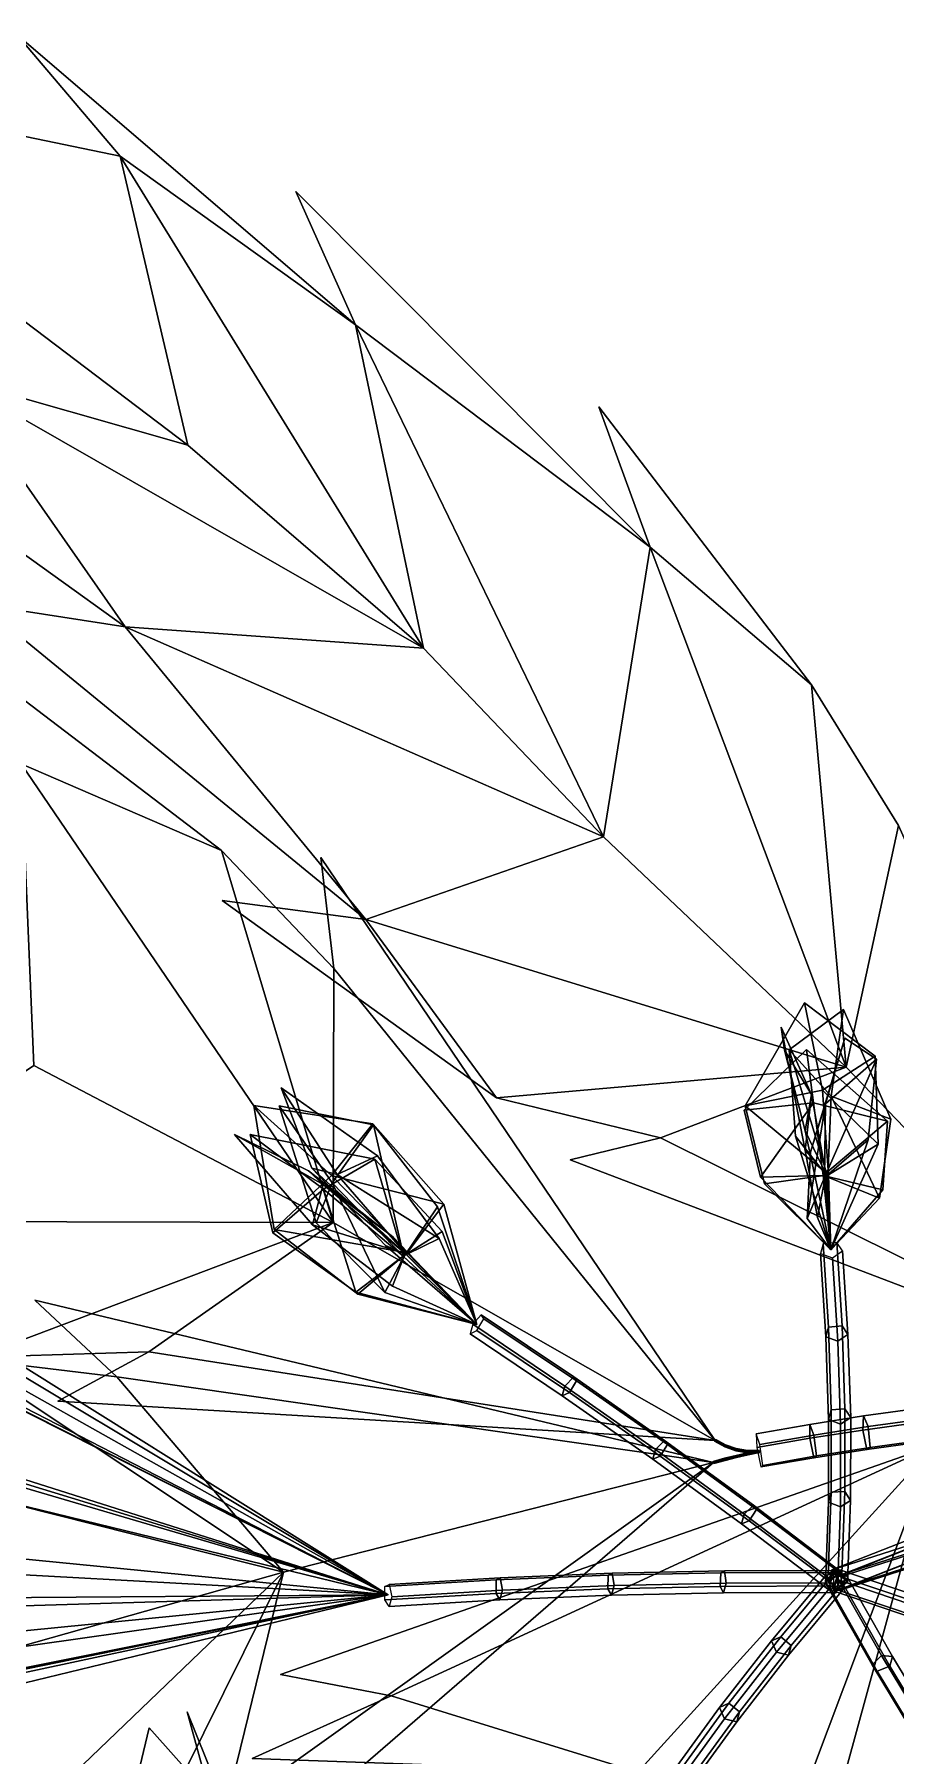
# Model space of a CAD drawing. Header units: metres. Extents: x -317 to 277, y -489 to 236.
# Drawn here: x -247.3 to -201.6, y -161.4 to -69.9 of the extents above; entities that cross this region are included whole.
import ezdxf

# ---------------------------------------------------------------- set-up
doc = ezdxf.new("R2010")
doc.units = ezdxf.units.M

msp = doc.modelspace()

# ---------------------------------------------------------------- linework, layer by layer
at = {"layer": 'Newplan_1Bud', "color": 3}
for points in [[(-209.5474, -126.8273, 791.7943), (-206.4018, -121.3393, 794.1322), (-205.4414, -125.9892, 791.2231)], [(-209.5474, -126.8273, 791.7943), (-205.4414, -125.9892, 791.2231), (-206.4018, -121.3393, 794.1322)], [(-207.2176, -123.8494, 788.941), (-204.3208, -121.7039, 794.6405), (-204.9854, -126.3, 791.5678)], [(-207.2176, -123.8494, 788.941), (-204.9854, -126.3, 791.5678), (-204.3208, -121.7039, 794.6405)], [(-202.6512, -124.1857, 789.5876), (-205.4414, -125.9892, 791.2231), (-206.4018, -121.3393, 794.1322)], [(-202.6512, -124.1857, 789.5876), (-206.4018, -121.3393, 794.1322), (-205.4414, -125.9892, 791.2231)], [(-201.8044, -127.5223, 793.0168), (-204.9854, -126.3, 791.5678), (-204.3208, -121.7039, 794.6405)], [(-201.8044, -127.5223, 793.0168), (-204.3208, -121.7039, 794.6405), (-204.9854, -126.3, 791.5678)], [(-206.3679, -129.1877, 794.3936), (-207.6405, -122.6359, 795.3595), (-206.0242, -126.2114, 791.4084)], [(-206.3679, -129.1877, 794.3936), (-206.0242, -126.2114, 791.4084), (-207.6405, -122.6359, 795.3595)], [(-207.4547, -123.8576, 788.9334), (-206.0242, -126.2114, 791.4084), (-207.6405, -122.6359, 795.3595)], [(-207.4547, -123.8576, 788.9334), (-207.6405, -122.6359, 795.3595), (-206.0242, -126.2114, 791.4084)], [(-206.0767, -129.2874, 794.5139), (-205.2821, -126.7171, 791.9694), (-204.254, -123.2293, 796.1867)], [(-206.0767, -129.2874, 794.5139), (-204.254, -123.2293, 796.1867), (-205.2821, -126.7171, 791.9694)], [(-202.5765, -124.3416, 789.7502), (-204.254, -123.2293, 796.1867), (-205.2821, -126.7171, 791.9694)], [(-202.5765, -124.3416, 789.7502), (-205.2821, -126.7171, 791.9694), (-204.254, -123.2293, 796.1867)], [(-209.6037, -127.0583, 792.0239), (-205.9242, -126.668, 791.8767), (-206.2931, -123.8216, 796.6484)], [(-209.6037, -127.0583, 792.0239), (-206.2931, -123.8216, 796.6484), (-205.9242, -126.668, 791.8767)], [(-207.4547, -123.8576, 788.9334), (-206.3736, -128.1454, 785.2278), (-206.0242, -126.2114, 791.4084)], [(-207.4547, -123.8576, 788.9334), (-206.0242, -126.2114, 791.4084), (-206.3736, -128.1454, 785.2278)], [(-205.1538, -130.61, 787.5816), (-206.8747, -128.4327, 785.4846), (-207.2176, -123.8494, 788.941)], [(-205.1538, -130.61, 787.5816), (-207.2176, -123.8494, 788.941), (-206.8747, -128.4327, 785.4846)], [(-205.1538, -130.61, 787.5816), (-207.2176, -123.8494, 788.941), (-204.9854, -126.3, 791.5678)], [(-205.1538, -130.61, 787.5816), (-204.9854, -126.3, 791.5678), (-207.2176, -123.8494, 788.941)], [(-201.9947, -127.6283, 793.1112), (-206.2931, -123.8216, 796.6484), (-205.9242, -126.668, 791.8767)], [(-201.9947, -127.6283, 793.1112), (-205.9242, -126.668, 791.8767), (-206.2931, -123.8216, 796.6484)], [(-202.6512, -124.1857, 789.5876), (-202.4894, -128.8631, 786.2142), (-205.4414, -125.9892, 791.2231)], [(-202.6512, -124.1857, 789.5876), (-205.4414, -125.9892, 791.2231), (-202.4894, -128.8631, 786.2142)], [(-205.3329, -130.6305, 787.5902), (-203.0114, -128.6305, 785.944), (-202.5765, -124.3416, 789.7502)], [(-205.3329, -130.6305, 787.5902), (-202.5765, -124.3416, 789.7502), (-203.0114, -128.6305, 785.944)], [(-205.3329, -130.6305, 787.5902), (-202.5765, -124.3416, 789.7502), (-205.2821, -126.7171, 791.9694)], [(-205.3329, -130.6305, 787.5902), (-205.2821, -126.7171, 791.9694), (-202.5765, -124.3416, 789.7502)], [(-232.5852, -130.1363, 773.7795), (-234.2098, -125.8541, 778.7294), (-231.2479, -130.4724, 777.7778)], [(-232.5852, -130.1363, 773.7795), (-231.2479, -130.4724, 777.7778), (-234.2098, -125.8541, 778.7294)], [(-229.0941, -129.471, 780.6187), (-231.2479, -130.4724, 777.7778), (-234.2098, -125.8541, 778.7294)], [(-229.0941, -129.471, 780.6187), (-234.2098, -125.8541, 778.7294), (-231.2479, -130.4724, 777.7778)], [(-205.1171, -130.4845, 787.4572), (-209.5474, -126.8273, 791.7943), (-205.4414, -125.9892, 791.2231)], [(-205.1171, -130.4845, 787.4572), (-205.4414, -125.9892, 791.2231), (-209.5474, -126.8273, 791.7943)], [(-206.3736, -128.1454, 785.2278), (-205.2731, -130.4262, 787.3878), (-206.0242, -126.2114, 791.4084)], [(-206.3736, -128.1454, 785.2278), (-206.0242, -126.2114, 791.4084), (-205.2731, -130.4262, 787.3878)], [(-205.2731, -130.4262, 787.3878), (-206.3679, -129.1877, 794.3936), (-206.0242, -126.2114, 791.4084)], [(-205.2731, -130.4262, 787.3878), (-206.0242, -126.2114, 791.4084), (-206.3679, -129.1877, 794.3936)], [(-202.4894, -128.8631, 786.2142), (-205.1171, -130.4845, 787.4572), (-205.4414, -125.9892, 791.2231)], [(-202.4894, -128.8631, 786.2142), (-205.4414, -125.9892, 791.2231), (-205.1171, -130.4845, 787.4572)], [(-234.5863, -133.3959, 776.5737), (-235.6664, -126.7929, 777.4185), (-231.5419, -130.5276, 777.2)], [(-234.5863, -133.3959, 776.5737), (-231.5419, -130.5276, 777.2), (-235.6664, -126.7929, 777.4185)], [(-229.3381, -127.7736, 776.0724), (-231.5419, -130.5276, 777.2), (-235.6664, -126.7929, 777.4185)], [(-229.3381, -127.7736, 776.0724), (-235.6664, -126.7929, 777.4185), (-231.5419, -130.5276, 777.2)], [(-229.3014, -127.8331, 776.2992), (-234.3286, -126.8112, 780.6766), (-231.5069, -130.9122, 778.1813)], [(-229.3014, -127.8331, 776.2992), (-231.5069, -130.9122, 778.1813), (-234.3286, -126.8112, 780.6766)], [(-232.3595, -133.0379, 781.0911), (-231.5069, -130.9122, 778.1813), (-234.3286, -126.8112, 780.6766)], [(-232.3595, -133.0379, 781.0911), (-234.3286, -126.8112, 780.6766), (-231.5069, -130.9122, 778.1813)], [(-209.6037, -127.0583, 792.0239), (-208.7343, -130.6155, 787.5658), (-205.9242, -126.668, 791.8767)], [(-209.6037, -127.0583, 792.0239), (-205.9242, -126.668, 791.8767), (-208.7343, -130.6155, 787.5658)], [(-205.1171, -130.4845, 787.4572), (-208.5282, -130.9685, 787.9364), (-209.5474, -126.8273, 791.7943)], [(-205.1171, -130.4845, 787.4572), (-209.5474, -126.8273, 791.7943), (-208.5282, -130.9685, 787.9364)], [(-208.7343, -130.6155, 787.5658), (-205.4085, -130.5178, 787.4713), (-205.9242, -126.668, 791.8767)], [(-208.7343, -130.6155, 787.5658), (-205.9242, -126.668, 791.8767), (-205.4085, -130.5178, 787.4713)], [(-206.2522, -132.8004, 789.9409), (-205.3329, -130.6305, 787.5902), (-205.2821, -126.7171, 791.9694)], [(-206.2522, -132.8004, 789.9409), (-205.2821, -126.7171, 791.9694), (-205.3329, -130.6305, 787.5902)], [(-206.0767, -129.2874, 794.5139), (-206.2522, -132.8004, 789.9409), (-205.2821, -126.7171, 791.9694)], [(-206.0767, -129.2874, 794.5139), (-205.2821, -126.7171, 791.9694), (-206.2522, -132.8004, 789.9409)], [(-205.4085, -130.5178, 787.4713), (-201.9947, -127.6283, 793.1112), (-205.9242, -126.668, 791.8767)], [(-205.4085, -130.5178, 787.4713), (-205.9242, -126.668, 791.8767), (-201.9947, -127.6283, 793.1112)], [(-202.4148, -131.7236, 789.1103), (-205.1538, -130.61, 787.5816), (-204.9854, -126.3, 791.5678)], [(-202.4148, -131.7236, 789.1103), (-204.9854, -126.3, 791.5678), (-205.1538, -130.61, 787.5816)], [(-201.8044, -127.5223, 793.0168), (-202.4148, -131.7236, 789.1103), (-204.9854, -126.3, 791.5678)], [(-201.8044, -127.5223, 793.0168), (-204.9854, -126.3, 791.5678), (-202.4148, -131.7236, 789.1103)], [(-229.3381, -127.7736, 776.0724), (-225.5655, -132.0489, 775.1921), (-231.5419, -130.5276, 777.2)], [(-229.3381, -127.7736, 776.0724), (-231.5419, -130.5276, 777.2), (-225.5655, -132.0489, 775.1921)], [(-227.6911, -134.845, 776.0677), (-229.3014, -127.8331, 776.2992), (-231.5069, -130.9122, 778.1813)], [(-227.6911, -134.845, 776.0677), (-231.5069, -130.9122, 778.1813), (-229.3014, -127.8331, 776.2992)], [(-227.6911, -134.845, 776.0677), (-225.9155, -132.1924, 774.6856), (-229.3014, -127.8331, 776.2992)], [(-227.6911, -134.845, 776.0677), (-229.3014, -127.8331, 776.2992), (-225.9155, -132.1924, 774.6856)], [(-205.4085, -130.5178, 787.4713), (-202.2412, -131.2902, 788.684), (-201.9947, -127.6283, 793.1112)], [(-205.4085, -130.5178, 787.4713), (-201.9947, -127.6283, 793.1112), (-202.2412, -131.2902, 788.684)], [(-232.558, -133.1376, 780.8464), (-236.6991, -128.339, 778.5432), (-231.9853, -131.002, 777.241)], [(-232.558, -133.1376, 780.8464), (-231.9853, -131.002, 777.241), (-236.6991, -128.339, 778.5432)], [(-232.7565, -130.2757, 773.6927), (-231.9853, -131.002, 777.241), (-236.6991, -128.339, 778.5432)], [(-232.7565, -130.2757, 773.6927), (-236.6991, -128.339, 778.5432), (-231.9853, -131.002, 777.241)], [(-229.2425, -129.6477, 780.6742), (-235.8597, -128.3504, 780.5873), (-231.9633, -131.2433, 777.8566)], [(-229.2425, -129.6477, 780.6742), (-231.9633, -131.2433, 777.8566), (-235.8597, -128.3504, 780.5873)], [(-234.6521, -133.5783, 776.8413), (-231.9633, -131.2433, 777.8566), (-235.8597, -128.3504, 780.5873)], [(-234.6521, -133.5783, 776.8413), (-235.8597, -128.3504, 780.5873), (-231.9633, -131.2433, 777.8566)], [(-204.9958, -134.4708, 783.6017), (-206.8747, -128.4327, 785.4846), (-205.1538, -130.61, 787.5816)], [(-204.9958, -134.4708, 783.6017), (-205.1538, -130.61, 787.5816), (-206.8747, -128.4327, 785.4846)], [(-205.2731, -130.4262, 787.3878), (-206.3736, -128.1454, 785.2278), (-204.9958, -134.4708, 783.6017)], [(-205.2731, -130.4262, 787.3878), (-204.9958, -134.4708, 783.6017), (-206.3736, -128.1454, 785.2278)], [(-204.9958, -134.4708, 783.6017), (-203.0114, -128.6305, 785.944), (-205.3329, -130.6305, 787.5902)], [(-204.9958, -134.4708, 783.6017), (-205.3329, -130.6305, 787.5902), (-203.0114, -128.6305, 785.944)], [(-205.1171, -130.4845, 787.4572), (-202.4894, -128.8631, 786.2142), (-204.9958, -134.4708, 783.6017)], [(-205.1171, -130.4845, 787.4572), (-204.9958, -134.4708, 783.6017), (-202.4894, -128.8631, 786.2142)], [(-227.7331, -134.8143, 775.8949), (-229.2425, -129.6477, 780.6742), (-231.9633, -131.2433, 777.8566)], [(-227.7331, -134.8143, 775.8949), (-231.9633, -131.2433, 777.8566), (-229.2425, -129.6477, 780.6742)], [(-229.0941, -129.471, 780.6187), (-225.8248, -133.8724, 778.8229), (-231.2479, -130.4724, 777.7778)], [(-229.0941, -129.471, 780.6187), (-231.2479, -130.4724, 777.7778), (-225.8248, -133.8724, 778.8229)], [(-227.7331, -134.8143, 775.8949), (-225.6525, -133.4916, 778.3486), (-229.2425, -129.6477, 780.6742)], [(-227.7331, -134.8143, 775.8949), (-229.2425, -129.6477, 780.6742), (-225.6525, -133.4916, 778.3486)], [(-205.2731, -130.4262, 787.3878), (-205.7022, -132.757, 789.934), (-206.3679, -129.1877, 794.3936)], [(-205.2731, -130.4262, 787.3878), (-206.3679, -129.1877, 794.3936), (-205.7022, -132.757, 789.934)], [(-227.5199, -134.6278, 775.9724), (-234.5863, -133.3959, 776.5737), (-231.5419, -130.5276, 777.2)], [(-227.5199, -134.6278, 775.9724), (-231.5419, -130.5276, 777.2), (-234.5863, -133.3959, 776.5737)], [(-232.7565, -130.2757, 773.6927), (-228.2803, -133.777, 772.6984), (-231.9853, -131.002, 777.241)], [(-232.7565, -130.2757, 773.6927), (-231.9853, -131.002, 777.241), (-228.2803, -133.777, 772.6984)], [(-227.5601, -134.7304, 776.1152), (-228.6721, -134.2478, 772.8549), (-232.5852, -130.1363, 773.7795)], [(-227.5601, -134.7304, 776.1152), (-232.5852, -130.1363, 773.7795), (-228.6721, -134.2478, 772.8549)], [(-227.5601, -134.7304, 776.1152), (-232.5852, -130.1363, 773.7795), (-231.2479, -130.4724, 777.7778)], [(-227.5601, -134.7304, 776.1152), (-231.2479, -130.4724, 777.7778), (-232.5852, -130.1363, 773.7795)], [(-225.5655, -132.0489, 775.1921), (-227.5199, -134.6278, 775.9724), (-231.5419, -130.5276, 777.2)], [(-225.5655, -132.0489, 775.1921), (-231.5419, -130.5276, 777.2), (-227.5199, -134.6278, 775.9724)], [(-225.8248, -133.8724, 778.8229), (-227.5601, -134.7304, 776.1152), (-231.2479, -130.4724, 777.7778)], [(-225.8248, -133.8724, 778.8229), (-231.2479, -130.4724, 777.7778), (-227.5601, -134.7304, 776.1152)], [(-205.4085, -130.5178, 787.4713), (-208.7343, -130.6155, 787.5658), (-204.9958, -134.4708, 783.6017)], [(-205.4085, -130.5178, 787.4713), (-204.9958, -134.4708, 783.6017), (-208.7343, -130.6155, 787.5658)], [(-204.9958, -134.4708, 783.6017), (-208.5282, -130.9685, 787.9364), (-205.1171, -130.4845, 787.4572)], [(-204.9958, -134.4708, 783.6017), (-205.1171, -130.4845, 787.4572), (-208.5282, -130.9685, 787.9364)], [(-205.3329, -130.6305, 787.5902), (-206.2522, -132.8004, 789.9409), (-204.9958, -134.4708, 783.6017)], [(-205.3329, -130.6305, 787.5902), (-204.9958, -134.4708, 783.6017), (-206.2522, -132.8004, 789.9409)], [(-204.9958, -134.4708, 783.6017), (-205.7022, -132.757, 789.934), (-205.2731, -130.4262, 787.3878)], [(-204.9958, -134.4708, 783.6017), (-205.2731, -130.4262, 787.3878), (-205.7022, -132.757, 789.934)], [(-204.9958, -134.4708, 783.6017), (-202.2412, -131.2902, 788.684), (-205.4085, -130.5178, 787.4713)], [(-204.9958, -134.4708, 783.6017), (-205.4085, -130.5178, 787.4713), (-202.2412, -131.2902, 788.684)], [(-205.1538, -130.61, 787.5816), (-202.4148, -131.7236, 789.1103), (-204.9958, -134.4708, 783.6017)], [(-205.1538, -130.61, 787.5816), (-204.9958, -134.4708, 783.6017), (-202.4148, -131.7236, 789.1103)], [(-234.6521, -133.5783, 776.8413), (-230.2481, -136.7229, 774.8408), (-231.9633, -131.2433, 777.8566)], [(-234.6521, -133.5783, 776.8413), (-231.9633, -131.2433, 777.8566), (-230.2481, -136.7229, 774.8408)], [(-227.6258, -134.678, 775.8351), (-232.558, -133.1376, 780.8464), (-231.9853, -131.002, 777.241)], [(-227.6258, -134.678, 775.8351), (-231.9853, -131.002, 777.241), (-232.558, -133.1376, 780.8464)], [(-232.3595, -133.0379, 781.0911), (-228.7022, -136.7445, 778.6071), (-231.5069, -130.9122, 778.1813)], [(-232.3595, -133.0379, 781.0911), (-231.5069, -130.9122, 778.1813), (-228.7022, -136.7445, 778.6071)], [(-228.2803, -133.777, 772.6984), (-227.6258, -134.678, 775.8351), (-231.9853, -131.002, 777.241)], [(-228.2803, -133.777, 772.6984), (-231.9853, -131.002, 777.241), (-227.6258, -134.678, 775.8351)], [(-230.2481, -136.7229, 774.8408), (-227.7331, -134.8143, 775.8949), (-231.9633, -131.2433, 777.8566)], [(-230.2481, -136.7229, 774.8408), (-231.9633, -131.2433, 777.8566), (-227.7331, -134.8143, 775.8949)], [(-228.7022, -136.7445, 778.6071), (-227.6911, -134.845, 776.0677), (-231.5069, -130.9122, 778.1813)], [(-228.7022, -136.7445, 778.6071), (-231.5069, -130.9122, 778.1813), (-227.6911, -134.845, 776.0677)], [(-223.8136, -138.4396, 774.3903), (-225.9155, -132.1924, 774.6856), (-227.6911, -134.845, 776.0677)], [(-223.8136, -138.4396, 774.3903), (-227.6911, -134.845, 776.0677), (-225.9155, -132.1924, 774.6856)], [(-227.5199, -134.6278, 775.9724), (-225.5655, -132.0489, 775.1921), (-223.8136, -138.4396, 774.3903)], [(-227.5199, -134.6278, 775.9724), (-223.8136, -138.4396, 774.3903), (-225.5655, -132.0489, 775.1921)], [(-227.5199, -134.6278, 775.9724), (-230.1385, -136.8365, 775.3695), (-234.5863, -133.3959, 776.5737)], [(-227.5199, -134.6278, 775.9724), (-234.5863, -133.3959, 776.5737), (-230.1385, -136.8365, 775.3695)], [(-227.6258, -134.678, 775.8351), (-228.3019, -136.4052, 778.7777), (-232.558, -133.1376, 780.8464)], [(-227.6258, -134.678, 775.8351), (-232.558, -133.1376, 780.8464), (-228.3019, -136.4052, 778.7777)], [(-223.8136, -138.4396, 774.3903), (-225.6525, -133.4916, 778.3486), (-227.7331, -134.8143, 775.8949)], [(-223.8136, -138.4396, 774.3903), (-227.7331, -134.8143, 775.8949), (-225.6525, -133.4916, 778.3486)], [(-223.8136, -138.4396, 774.3903), (-228.6721, -134.2478, 772.8549), (-227.5601, -134.7304, 776.1152)], [(-223.8136, -138.4396, 774.3903), (-227.5601, -134.7304, 776.1152), (-228.6721, -134.2478, 772.8549)], [(-227.6258, -134.678, 775.8351), (-228.2803, -133.777, 772.6984), (-223.8136, -138.4396, 774.3903)], [(-227.6258, -134.678, 775.8351), (-223.8136, -138.4396, 774.3903), (-228.2803, -133.777, 772.6984)], [(-227.5601, -134.7304, 776.1152), (-225.8248, -133.8724, 778.8229), (-223.8136, -138.4396, 774.3903)], [(-227.5601, -134.7304, 776.1152), (-223.8136, -138.4396, 774.3903), (-225.8248, -133.8724, 778.8229)], [(-227.7331, -134.8143, 775.8949), (-230.2481, -136.7229, 774.8408), (-223.8136, -138.4396, 774.3903)], [(-227.7331, -134.8143, 775.8949), (-223.8136, -138.4396, 774.3903), (-230.2481, -136.7229, 774.8408)], [(-223.8136, -138.4396, 774.3903), (-230.1385, -136.8365, 775.3695), (-227.5199, -134.6278, 775.9724)], [(-223.8136, -138.4396, 774.3903), (-227.5199, -134.6278, 775.9724), (-230.1385, -136.8365, 775.3695)], [(-227.6911, -134.845, 776.0677), (-228.7022, -136.7445, 778.6071), (-223.8136, -138.4396, 774.3903)], [(-227.6911, -134.845, 776.0677), (-223.8136, -138.4396, 774.3903), (-228.7022, -136.7445, 778.6071)], [(-223.8136, -138.4396, 774.3903), (-228.3019, -136.4052, 778.7777), (-227.6258, -134.678, 775.8351)], [(-223.8136, -138.4396, 774.3903), (-227.6258, -134.678, 775.8351), (-228.3019, -136.4052, 778.7777)]]:
    msp.add_3dface(points, dxfattribs=at)
at = {"layer": 'Newplan_1Pdcel', "color": 3}
for points in [[(-205.1219, -138.5806, 778.8874), (-205.4158, -134.1609, 783.2603), (-205.558, -134.6786, 783.7739), (-205.2641, -139.0983, 779.4011)], [(-204.3961, -138.51, 778.8404), (-204.6906, -134.0781, 783.2253), (-205.4158, -134.1609, 783.2603), (-205.1219, -138.5806, 778.8874)], [(-204.0895, -138.9736, 779.3146), (-204.3844, -134.5343, 783.707), (-204.6906, -134.0781, 783.2253), (-204.3961, -138.51, 778.8404)], [(-205.2641, -139.0983, 779.4011), (-205.558, -134.6786, 783.7739), (-204.9174, -134.9033, 784.0441), (-204.6229, -139.3351, 779.6592)], [(-204.6229, -139.3351, 779.6592), (-204.9174, -134.9033, 784.0441), (-204.3844, -134.5343, 783.707), (-204.0895, -138.9736, 779.3146)], [(-218.6689, -141.2354, 772.1409), (-223.5857, -137.9323, 774.1081), (-224.0357, -138.4234, 773.8077), (-219.1323, -141.7173, 771.8461)], [(-218.8957, -142.0606, 772.9597), (-223.8124, -138.7575, 774.9268), (-223.4485, -138.1376, 774.7958), (-218.5235, -141.4463, 772.8252)], [(-218.5235, -141.4463, 772.8252), (-223.4485, -138.1376, 774.7958), (-223.5857, -137.9323, 774.1081), (-218.6689, -141.2354, 772.1409)], [(-219.1323, -141.7173, 771.8461), (-224.0357, -138.4234, 773.8077), (-224.178, -138.941, 774.3214), (-219.2746, -142.235, 772.3597)], [(-219.2746, -142.235, 772.3597), (-224.178, -138.941, 774.3214), (-223.8124, -138.7575, 774.9268), (-218.8957, -142.0606, 772.9597)], [(-204.9778, -142.9834, 774.4901), (-205.1219, -138.5806, 778.8874), (-205.2641, -139.0983, 779.4011), (-205.12, -143.5011, 775.0037)], [(-204.2519, -142.9249, 774.431), (-204.3961, -138.51, 778.8404), (-205.1219, -138.5806, 778.8874), (-204.9778, -142.9834, 774.4901)], [(-204.4786, -143.75, 775.2497), (-204.6229, -139.3351, 779.6592), (-204.0895, -138.9736, 779.3146), (-203.9451, -143.3959, 774.8978)], [(-203.9451, -143.3959, 774.8978), (-204.0895, -138.9736, 779.3146), (-204.3961, -138.51, 778.8404), (-204.2519, -142.9249, 774.431)], [(-205.12, -143.5011, 775.0037), (-205.2641, -139.0983, 779.4011), (-204.6229, -139.3351, 779.6592), (-204.4786, -143.75, 775.2497)], [(-214.3197, -145.0843, 769.7856), (-219.1323, -141.7173, 771.8461), (-219.2746, -142.235, 772.3597), (-214.462, -145.6019, 770.2993)], [(-213.8433, -144.6117, 770.0746), (-218.6689, -141.2354, 772.1409), (-219.1323, -141.7173, 771.8461), (-214.3197, -145.0843, 769.7856)], [(-214.07, -145.4369, 770.8934), (-218.8957, -142.0606, 772.9597), (-218.5235, -141.4463, 772.8252), (-213.6898, -144.8284, 770.7554)], [(-213.6898, -144.8284, 770.7554), (-218.5235, -141.4463, 772.8252), (-218.6689, -141.2354, 772.1409), (-213.8433, -144.6117, 770.0746)], [(-214.462, -145.6019, 770.2993), (-219.2746, -142.235, 772.3597), (-218.8957, -142.0606, 772.9597), (-214.07, -145.4369, 770.8934)], [(-204.9836, -147.3667, 770.0709), (-204.9778, -142.9834, 774.4901), (-205.12, -143.5011, 775.0037), (-205.1259, -147.8844, 770.5845)], [(-205.1259, -147.8844, 770.5845), (-205.12, -143.5011, 775.0037), (-204.4786, -143.75, 775.2497), (-204.4847, -148.1453, 770.8184)], [(-204.2579, -147.3201, 769.9996), (-204.2519, -142.9249, 774.431), (-204.9778, -142.9834, 774.4901), (-204.9836, -147.3667, 770.0709)], [(-204.4847, -148.1453, 770.8184), (-204.4786, -143.75, 775.2497), (-203.9451, -143.3959, 774.8978), (-203.9513, -147.7986, 770.4589)], [(-203.9513, -147.7986, 770.4589), (-203.9451, -143.3959, 774.8978), (-204.2519, -142.9249, 774.431), (-204.2579, -147.3201, 769.9996)], [(-209.601, -148.5221, 767.6277), (-214.3197, -145.0843, 769.7856), (-214.462, -145.6019, 770.2993), (-209.7433, -149.0398, 768.1414)], [(-209.7433, -149.0398, 768.1414), (-214.462, -145.6019, 770.2993), (-214.07, -145.4369, 770.8934), (-209.3385, -148.8843, 768.7294)], [(-209.1117, -148.0591, 767.9107), (-213.8433, -144.6117, 770.0746), (-214.3197, -145.0843, 769.7856), (-209.601, -148.5221, 767.6277)], [(-209.3385, -148.8843, 768.7294), (-214.07, -145.4369, 770.8934), (-213.6898, -144.8284, 770.7554), (-208.9503, -148.2816, 768.5877)], [(-208.9503, -148.2816, 768.5877), (-213.6898, -144.8284, 770.7554), (-213.8433, -144.6117, 770.0746), (-209.1117, -148.0591, 767.9107)], [(-204.4142, -151.6898, 765.5526), (-204.2579, -147.3201, 769.9996), (-204.9836, -147.3667, 770.0709), (-205.1399, -151.7364, 765.6238)], [(-204.1076, -152.1683, 766.0118), (-203.9513, -147.7986, 770.4589), (-204.2579, -147.3201, 769.9996), (-204.4142, -151.6898, 765.5526)], [(-204.4806, -151.5729, 765.652), (-209.1117, -148.0591, 767.9107), (-209.601, -148.5221, 767.6277), (-204.9699, -152.0359, 765.3691)], [(-204.3192, -151.7954, 766.329), (-208.9503, -148.2816, 768.5877), (-209.1117, -148.0591, 767.9107), (-204.4806, -151.5729, 765.652)], [(-205.1399, -151.7364, 765.6238), (-204.9836, -147.3667, 770.0709), (-205.1259, -147.8844, 770.5845), (-205.2821, -152.2541, 766.1375)], [(-205.2821, -152.2541, 766.1375), (-205.1259, -147.8844, 770.5845), (-204.4847, -148.1453, 770.8184), (-204.6409, -152.515, 766.3713)], [(-204.6409, -152.515, 766.3713), (-204.4847, -148.1453, 770.8184), (-203.9513, -147.7986, 770.4589), (-204.1076, -152.1683, 766.0118)], [(-204.9699, -152.0359, 765.3691), (-209.601, -148.5221, 767.6277), (-209.7433, -149.0398, 768.1414), (-205.1121, -152.5536, 765.8828)], [(-205.1121, -152.5536, 765.8828), (-209.7433, -149.0398, 768.1414), (-209.3385, -148.8843, 768.7294), (-204.7073, -152.3981, 766.4708)], [(-204.7073, -152.3981, 766.4708), (-209.3385, -148.8843, 768.7294), (-208.9503, -148.2816, 768.5877), (-204.3192, -151.7954, 766.329)], [(-204.9409, -151.4894, 765.9279), (-200.0207, -149.5574, 769.2376), (-200.1629, -150.0751, 769.7513), (-205.0831, -152.0071, 766.4415)], [(-204.4919, -151.7863, 765.4338), (-199.5717, -149.8543, 768.7435), (-200.0207, -149.5574, 769.2376), (-204.9409, -151.4894, 765.9279)], [(-204.3553, -152.4758, 765.6333), (-199.4351, -150.5438, 768.9431), (-199.5717, -149.8543, 768.7435), (-204.4919, -151.7863, 765.4338)], [(-205.0831, -152.0071, 766.4415), (-200.1629, -150.0751, 769.7513), (-199.7984, -150.6795, 769.5623), (-204.7186, -152.6115, 766.2526)], [(-204.7186, -152.6115, 766.2526), (-199.7984, -150.6795, 769.5623), (-199.4351, -150.5438, 768.9431), (-204.3553, -152.4758, 765.6333)], [(-216.8534, -152.497, 763.0073), (-222.7972, -152.7379, 761.1183), (-222.7855, -152.0187, 760.9898), (-216.8316, -151.7775, 762.8818)], [(-216.8316, -151.7775, 762.8818), (-222.7855, -152.0187, 760.9898), (-222.5704, -151.9127, 760.2996), (-216.6266, -151.6718, 762.1885)], [(-216.6266, -151.6718, 762.1885), (-222.5704, -151.9127, 760.2996), (-222.4472, -152.5654, 759.9951), (-216.5197, -152.325, 761.879)], [(-210.8749, -152.3658, 764.7951), (-216.8534, -152.497, 763.0073), (-216.8316, -151.7775, 762.8818), (-210.8431, -151.6462, 764.6726)], [(-210.8431, -151.6462, 764.6726), (-216.8316, -151.7775, 762.8818), (-216.6266, -151.6718, 762.1885), (-210.6482, -151.5407, 763.9764)], [(-210.6482, -151.5407, 763.9764), (-216.6266, -151.6718, 762.1885), (-216.5197, -152.325, 761.879), (-210.5577, -152.1941, 763.6621)], [(-204.8701, -152.3446, 766.4796), (-210.8749, -152.3658, 764.7951), (-210.8431, -151.6462, 764.6726), (-204.8383, -151.625, 766.3571)], [(-204.8383, -151.625, 766.3571), (-210.8431, -151.6462, 764.6726), (-210.6482, -151.5407, 763.9764), (-204.6434, -151.5194, 765.6608)], [(-204.6434, -151.5194, 765.6608), (-210.6482, -151.5407, 763.9764), (-210.5577, -152.1941, 763.6621), (-204.5529, -152.1728, 765.3466)], [(-205.2591, -151.7902, 766.074), (-208.1499, -155.2619, 761.7745), (-207.6662, -155.043, 761.2725), (-204.7754, -151.5712, 765.572)], [(-205.0021, -152.3964, 766.3908), (-207.8929, -155.8681, 762.0913), (-208.1499, -155.2619, 761.7745), (-205.2591, -151.7902, 766.074)], [(-204.7754, -151.5712, 765.572), (-207.6662, -155.043, 761.2725), (-207.1058, -155.5119, 761.2744), (-204.215, -152.0401, 765.5739)], [(-205.2794, -152.1724, 765.6832), (-202.8043, -156.5328, 761.9742), (-202.3067, -156.0515, 761.7404), (-204.7817, -151.6911, 765.4494)], [(-204.8833, -152.4729, 765.49), (-198.9854, -154.4653, 765.1154), (-198.7596, -153.7778, 765.0143), (-204.6575, -151.7854, 765.3889)], [(-204.7817, -151.6911, 765.4494), (-202.3067, -156.0515, 761.7404), (-201.7236, -156.0935, 762.1788), (-204.1987, -151.7331, 765.8878)], [(-204.5168, -151.4917, 766.043), (-198.6189, -153.4842, 765.6684), (-198.7611, -154.0019, 766.1821), (-204.659, -152.0094, 766.5566)], [(-204.6575, -151.7854, 765.3889), (-198.7596, -153.7778, 765.0143), (-198.6189, -153.4842, 765.6684), (-204.5168, -151.4917, 766.043)], [(-204.1987, -151.7331, 765.8878), (-201.7236, -156.0935, 762.1788), (-201.8659, -156.6111, 762.6925), (-204.3409, -152.2508, 766.4015)], [(-222.7972, -152.7379, 761.1183), (-228.7029, -153.0884, 759.1295), (-228.7012, -152.3698, 758.9977), (-222.7855, -152.0187, 760.9898)], [(-222.5895, -153.0831, 760.5088), (-228.4789, -153.4328, 758.5253), (-228.7029, -153.0884, 759.1295), (-222.7972, -152.7379, 761.1183)], [(-222.7855, -152.0187, 760.9898), (-228.7012, -152.3698, 758.9977), (-228.4761, -152.2633, 758.3107), (-222.5704, -151.9127, 760.2996)], [(-222.4472, -152.5654, 759.9951), (-228.3367, -152.9151, 758.0116), (-228.4789, -153.4328, 758.5253), (-222.5895, -153.0831, 760.5088)], [(-222.5704, -151.9127, 760.2996), (-228.4761, -152.2633, 758.3107), (-228.3367, -152.9151, 758.0116), (-222.4472, -152.5654, 759.9951)], [(-216.662, -152.8427, 762.3927), (-222.5895, -153.0831, 760.5088), (-222.7972, -152.7379, 761.1183), (-216.8534, -152.497, 763.0073)], [(-216.5197, -152.325, 761.879), (-222.4472, -152.5654, 759.9951), (-222.5895, -153.0831, 760.5088), (-216.662, -152.8427, 762.3927)], [(-210.7, -152.7118, 764.1758), (-216.662, -152.8427, 762.3927), (-216.8534, -152.497, 763.0073), (-210.8749, -152.3658, 764.7951)], [(-210.5577, -152.1941, 763.6621), (-216.5197, -152.325, 761.879), (-216.662, -152.8427, 762.3927), (-210.7, -152.7118, 764.1758)], [(-204.6952, -152.6905, 765.8602), (-210.7, -152.7118, 764.1758), (-210.8749, -152.3658, 764.7951), (-204.8701, -152.3446, 766.4796)], [(-204.5529, -152.1728, 765.3466), (-210.5577, -152.1941, 763.6621), (-210.7, -152.7118, 764.1758), (-204.6952, -152.6905, 765.8602)], [(-204.3573, -152.5578, 766.0875), (-207.2481, -156.0295, 761.788), (-207.8929, -155.8681, 762.0913), (-205.0021, -152.3964, 766.3908)], [(-204.215, -152.0401, 765.5739), (-207.1058, -155.5119, 761.2744), (-207.2481, -156.0295, 761.788), (-204.3573, -152.5578, 766.0875)], [(-205.0085, -152.5163, 766.2682), (-202.5334, -156.8767, 762.5592), (-202.8043, -156.5328, 761.9742), (-205.2794, -152.1724, 765.6832)], [(-204.3409, -152.2508, 766.4015), (-201.8659, -156.6111, 762.6925), (-202.5334, -156.8767, 762.5592), (-205.0085, -152.5163, 766.2682)], [(-204.659, -152.0094, 766.5566), (-198.7611, -154.0019, 766.1821), (-198.9864, -154.603, 765.8331), (-204.8843, -152.6106, 766.2076)], [(-204.8843, -152.6106, 766.2076), (-198.9864, -154.603, 765.8331), (-198.9854, -154.4653, 765.1154), (-204.8833, -152.4729, 765.49)], [(-208.1499, -155.2619, 761.7745), (-210.9144, -158.8105, 757.4326), (-210.4259, -158.5856, 756.9379), (-207.6662, -155.043, 761.2725)], [(-207.8929, -155.8681, 762.0913), (-210.6527, -159.4108, 757.7567), (-210.9144, -158.8105, 757.4326), (-208.1499, -155.2619, 761.7745)], [(-207.6662, -155.043, 761.2725), (-210.4259, -158.5856, 756.9379), (-209.8578, -159.0449, 756.9516), (-207.1058, -155.5119, 761.2744)], [(-207.1058, -155.5119, 761.2744), (-209.8578, -159.0449, 756.9516), (-210, -159.5626, 757.4653), (-207.2481, -156.0295, 761.788)], [(-207.2481, -156.0295, 761.788), (-210, -159.5626, 757.4653), (-210.6527, -159.4108, 757.7567), (-207.8929, -155.8681, 762.0913)], [(-202.8043, -156.5328, 761.9742), (-200.1863, -160.8779, 758.3201), (-199.6929, -160.3893, 758.0926), (-202.3067, -156.0515, 761.7404)], [(-202.3067, -156.0515, 761.7404), (-199.6929, -160.3893, 758.0926), (-199.1169, -160.4194, 758.5411), (-201.7236, -156.0935, 762.1788)], [(-201.7236, -156.0935, 762.1788), (-199.1169, -160.4194, 758.5411), (-199.2591, -160.9371, 759.0547), (-201.8659, -156.6111, 762.6925)], [(-202.5334, -156.8767, 762.5592), (-199.9197, -161.2145, 758.9114), (-200.1863, -160.8779, 758.3201), (-202.8043, -156.5328, 761.9742)], [(-201.8659, -156.6111, 762.6925), (-199.2591, -160.9371, 759.0547), (-199.9197, -161.2145, 758.9114), (-202.5334, -156.8767, 762.5592)], [(-210.9144, -158.8105, 757.4326), (-213.5436, -162.4252, 753.0615), (-213.0506, -162.1944, 752.574), (-210.4259, -158.5856, 756.9379)], [(-210.6527, -159.4108, 757.7567), (-213.2773, -163.0195, 753.3928), (-213.5436, -162.4252, 753.0615), (-210.9144, -158.8105, 757.4326)], [(-210.4259, -158.5856, 756.9379), (-213.0506, -162.1944, 752.574), (-212.4751, -162.6439, 752.5996), (-209.8578, -159.0449, 756.9516)], [(-209.8578, -159.0449, 756.9516), (-212.4751, -162.6439, 752.5996), (-212.6173, -163.1615, 753.1133), (-210, -159.5626, 757.4653)], [(-210, -159.5626, 757.4653), (-212.6173, -163.1615, 753.1133), (-213.2773, -163.0195, 753.3928), (-210.6527, -159.4108, 757.7567)]]:
    msp.add_3dface(points, dxfattribs=at)
at = {"layer": 'Newplan_1Pdncle', "color": 3}
for points in [[(-189.9228, -146.6875, 755.8144), (-204.8781, -151.4712, 765.9886), (-205.0905, -151.9425, 765.4548), (-190.1352, -147.1588, 755.2806)], [(-190.1352, -147.1588, 755.2806), (-205.0905, -151.9425, 765.4548), (-204.7854, -152.5907, 765.5986), (-189.8301, -147.807, 755.4243)], [(-189.4916, -147.0558, 756.2751), (-204.4468, -151.8395, 766.4493), (-204.8781, -151.4712, 765.9886), (-189.9228, -146.6875, 755.8144)], [(-189.4346, -147.7437, 756.0354), (-204.3899, -152.5274, 766.2097), (-204.4468, -151.8395, 766.4493), (-189.4916, -147.0558, 756.2751)], [(-189.8301, -147.807, 755.4243), (-204.7854, -152.5907, 765.5986), (-204.3899, -152.5274, 766.2097), (-189.4346, -147.7437, 756.0354)]]:
    msp.add_3dface(points, dxfattribs=at)
at = {"layer": 'Newplan_1Petal1', "color": 3}
for points in [[(-253.1427, -138.0714, 747.438), (-259.0468, -157.1429, 755.0635), (-228.5385, -152.8158, 758.5933)], [(-253.1427, -138.0714, 747.438), (-228.5385, -152.8158, 758.5933), (-259.0468, -157.1429, 755.0635)], [(-255.0165, -158.1331, 743.8337), (-253.3323, -137.2973, 748.2791), (-228.5385, -152.8158, 758.5933)], [(-255.0165, -158.1331, 743.8337), (-228.5385, -152.8158, 758.5933), (-253.3323, -137.2973, 748.2791)], [(-255.509, -138.9242, 753.4148), (-257.1932, -159.76, 748.9694), (-228.5385, -152.8158, 758.5933)], [(-255.509, -138.9242, 753.4148), (-228.5385, -152.8158, 758.5933), (-257.1932, -159.76, 748.9694)], [(-252.6633, -153.5483, 739.4972), (-255.994, -138.9196, 754.7169), (-228.5385, -152.8158, 758.5933)], [(-252.6633, -153.5483, 739.4972), (-228.5385, -152.8158, 758.5933), (-255.994, -138.9196, 754.7169)], [(-257.3828, -158.9859, 749.8105), (-251.4788, -139.9144, 742.1849), (-228.5385, -152.8158, 758.5933)], [(-257.3828, -158.9859, 749.8105), (-228.5385, -152.8158, 758.5933), (-251.4788, -139.9144, 742.1849)], [(-251.5119, -141.2205, 741.712), (-259.5055, -151.1145, 758.8859), (-228.5385, -152.8158, 758.5933)], [(-251.5119, -141.2205, 741.712), (-228.5385, -152.8158, 758.5933), (-259.5055, -151.1145, 758.8859)], [(-257.8622, -143.509, 757.7512), (-254.5315, -158.1377, 742.5316), (-228.5385, -152.8158, 758.5933)], [(-257.8622, -143.509, 757.7512), (-228.5385, -152.8158, 758.5933), (-254.5315, -158.1377, 742.5316)], [(-251.3574, -147.246, 738.7066), (-258.2944, -144.0684, 758.6694), (-228.5385, -152.8158, 758.5933)], [(-251.3574, -147.246, 738.7066), (-228.5385, -152.8158, 758.5933), (-258.2944, -144.0684, 758.6694)], [(-259.0136, -155.8368, 755.5364), (-251.02, -145.9427, 738.3625), (-228.5385, -152.8158, 758.5933)], [(-259.0136, -155.8368, 755.5364), (-228.5385, -152.8158, 758.5933), (-251.02, -145.9427, 738.3625)], [(-259.1681, -149.8113, 758.5418), (-252.2311, -152.9889, 738.5791), (-228.5385, -152.8158, 758.5933)], [(-259.1681, -149.8113, 758.5418), (-228.5385, -152.8158, 758.5933), (-252.2311, -152.9889, 738.5791)], [(-239.2161, -159.032, 707.8793), (-231.6684, -186.6538, 703.9316), (-231.6546, -177.8265, 725.0237)], [(-239.2161, -159.032, 707.8793), (-231.6546, -177.8265, 725.0237), (-231.6684, -186.6538, 703.9316)], [(-246.9282, -183.666, 710.2794), (-241.2339, -159.886, 707.9982), (-225.8669, -177.1496, 721.4026)], [(-246.9282, -183.666, 710.2794), (-225.8669, -177.1496, 721.4026), (-241.2339, -159.886, 707.9982)]]:
    msp.add_3dface(points, dxfattribs=at)
at = {"layer": 'Newplan_Leaf', "color": 3}
for points in [[(-242.7712, -76.3341, 753.6393), (-248.2676, -69.8562, 748.3431), (-230.26, -85.289, 748.5324)], [(-242.7712, -76.3341, 753.6393), (-230.26, -85.289, 748.5324), (-248.2676, -69.8562, 748.3431)], [(-251.7583, -88.1122, 763.6741), (-265.7286, -71.5817, 754.6107), (-239.1725, -91.6893, 754.7935)], [(-251.7583, -88.1122, 763.6741), (-239.1725, -91.6893, 754.7935), (-265.7286, -71.5817, 754.6107)], [(-239.1725, -91.6893, 754.7935), (-265.7286, -71.5817, 754.6107), (-242.7712, -76.3341, 753.6393)], [(-239.1725, -91.6893, 754.7935), (-242.7712, -76.3341, 753.6393), (-265.7286, -71.5817, 754.6107)], [(-226.6562, -102.4796, 753.3384), (-242.7712, -76.3341, 753.6393), (-230.26, -85.289, 748.5324)], [(-226.6562, -102.4796, 753.3384), (-230.26, -85.289, 748.5324), (-242.7712, -76.3341, 753.6393)], [(-226.6562, -102.4796, 753.3384), (-239.1725, -91.6893, 754.7935), (-242.7712, -76.3341, 753.6393)], [(-226.6562, -102.4796, 753.3384), (-242.7712, -76.3341, 753.6393), (-239.1725, -91.6893, 754.7935)], [(-230.26, -85.289, 748.5324), (-233.4313, -78.2071, 746.0274), (-214.5954, -97.1097, 743.6111)], [(-230.26, -85.289, 748.5324), (-214.5954, -97.1097, 743.6111), (-233.4313, -78.2071, 746.0274)], [(-217.0764, -112.5167, 750.1372), (-230.26, -85.289, 748.5324), (-214.5954, -97.1097, 743.6111)], [(-217.0764, -112.5167, 750.1372), (-214.5954, -97.1097, 743.6111), (-230.26, -85.289, 748.5324)], [(-217.0764, -112.5167, 750.1372), (-226.6562, -102.4796, 753.3384), (-230.26, -85.289, 748.5324)], [(-217.0764, -112.5167, 750.1372), (-230.26, -85.289, 748.5324), (-226.6562, -102.4796, 753.3384)], [(-242.5152, -101.35, 762.2162), (-261.7483, -87.5233, 763.3953), (-251.7583, -88.1122, 763.6741)], [(-242.5152, -101.35, 762.2162), (-251.7583, -88.1122, 763.6741), (-261.7483, -87.5233, 763.3953)], [(-242.5152, -101.35, 762.2162), (-251.7583, -88.1122, 763.6741), (-226.6562, -102.4796, 753.3384)], [(-242.5152, -101.35, 762.2162), (-226.6562, -102.4796, 753.3384), (-251.7583, -88.1122, 763.6741)], [(-251.7583, -88.1122, 763.6741), (-239.1725, -91.6893, 754.7935), (-226.6562, -102.4796, 753.3384)], [(-251.7583, -88.1122, 763.6741), (-226.6562, -102.4796, 753.3384), (-239.1725, -91.6893, 754.7935)], [(-214.5954, -97.1097, 743.6111), (-217.3338, -89.6609, 741.1993), (-206.0302, -104.4378, 739.7802)], [(-214.5954, -97.1097, 743.6111), (-206.0302, -104.4378, 739.7802), (-217.3338, -89.6609, 741.1993)], [(-204.1774, -124.7632, 747.3155), (-217.0764, -112.5167, 750.1372), (-214.5954, -97.1097, 743.6111)], [(-204.1774, -124.7632, 747.3155), (-214.5954, -97.1097, 743.6111), (-217.0764, -112.5167, 750.1372)], [(-204.1774, -124.7632, 747.3155), (-214.5954, -97.1097, 743.6111), (-206.0302, -104.4378, 739.7802)], [(-204.1774, -124.7632, 747.3155), (-206.0302, -104.4378, 739.7802), (-214.5954, -97.1097, 743.6111)], [(-229.7101, -116.9184, 760.4877), (-250.1801, -100.1572, 764.7286), (-242.5152, -101.35, 762.2162)], [(-229.7101, -116.9184, 760.4877), (-242.5152, -101.35, 762.2162), (-250.1801, -100.1572, 764.7286)], [(-229.7101, -116.9184, 760.4877), (-242.5152, -101.35, 762.2162), (-217.0764, -112.5167, 750.1372)], [(-229.7101, -116.9184, 760.4877), (-217.0764, -112.5167, 750.1372), (-242.5152, -101.35, 762.2162)], [(-242.5152, -101.35, 762.2162), (-226.6562, -102.4796, 753.3384), (-217.0764, -112.5167, 750.1372)], [(-242.5152, -101.35, 762.2162), (-217.0764, -112.5167, 750.1372), (-226.6562, -102.4796, 753.3384)], [(-248.037, -108.6351, 745.1581), (-252.2327, -101.9303, 742.6598), (-237.3939, -113.24, 742.4644)], [(-248.037, -108.6351, 745.1581), (-237.3939, -113.24, 742.4644), (-252.2327, -101.9303, 742.6598)], [(-204.1774, -124.7632, 747.3155), (-206.0302, -104.4378, 739.7802), (-201.3958, -111.9223, 742.3978)], [(-204.1774, -124.7632, 747.3155), (-201.3958, -111.9223, 742.3978), (-206.0302, -104.4378, 739.7802)], [(-231.4481, -133.0198, 749.3015), (-248.037, -108.6351, 745.1581), (-237.3939, -113.24, 742.4644)], [(-231.4481, -133.0198, 749.3015), (-237.3939, -113.24, 742.4644), (-248.037, -108.6351, 745.1581)], [(-231.4481, -133.0198, 749.3015), (-247.3578, -124.668, 750.5065), (-248.037, -108.6351, 745.1581)], [(-231.4481, -133.0198, 749.3015), (-248.037, -108.6351, 745.1581), (-247.3578, -124.668, 750.5065)], [(-229.7101, -116.9184, 760.4877), (-217.0764, -112.5167, 750.1372), (-204.1774, -124.7632, 747.3155)], [(-229.7101, -116.9184, 760.4877), (-204.1774, -124.7632, 747.3155), (-217.0764, -112.5167, 750.1372)], [(-188.2239, -141.3621, 742.1208), (-204.1774, -124.7632, 747.3155), (-201.3958, -111.9223, 742.3978)], [(-188.2239, -141.3621, 742.1208), (-201.3958, -111.9223, 742.3978), (-204.1774, -124.7632, 747.3155)], [(-231.4481, -133.0198, 749.3015), (-237.3939, -113.24, 742.4644), (-231.4098, -119.5229, 745.4748)], [(-231.4481, -133.0198, 749.3015), (-231.4098, -119.5229, 745.4748), (-237.3939, -113.24, 742.4644)], [(-231.4098, -119.5229, 745.4748), (-232.1054, -113.6195, 743.6859), (-211.1425, -144.6062, 746.0673)], [(-231.4098, -119.5229, 745.4748), (-211.1425, -144.6062, 746.0673), (-232.1054, -113.6195, 743.6859)], [(-222.779, -126.3878, 758.4813), (-237.3506, -115.8939, 763.5495), (-229.7101, -116.9184, 760.4877)], [(-222.779, -126.3878, 758.4813), (-229.7101, -116.9184, 760.4877), (-237.3506, -115.8939, 763.5495)], [(-222.779, -126.3878, 758.4813), (-229.7101, -116.9184, 760.4877), (-204.1774, -124.7632, 747.3155)], [(-222.779, -126.3878, 758.4813), (-204.1774, -124.7632, 747.3155), (-229.7101, -116.9184, 760.4877)], [(-211.1425, -144.6062, 746.0673), (-231.4481, -133.0198, 749.3015), (-231.4098, -119.5229, 745.4748)], [(-211.1425, -144.6062, 746.0673), (-231.4098, -119.5229, 745.4748), (-231.4481, -133.0198, 749.3015)], [(-259.7922, -132.9451, 758.4435), (-247.3578, -124.668, 750.5065), (-231.4481, -133.0198, 749.3015)], [(-259.7922, -132.9451, 758.4435), (-231.4481, -133.0198, 749.3015), (-247.3578, -124.668, 750.5065)], [(-214.0595, -128.5186, 756.5377), (-222.779, -126.3878, 758.4813), (-204.1774, -124.7632, 747.3155)], [(-214.0595, -128.5186, 756.5377), (-204.1774, -124.7632, 747.3155), (-222.779, -126.3878, 758.4813)], [(-214.0595, -128.5186, 756.5377), (-204.1774, -124.7632, 747.3155), (-188.2239, -141.3621, 742.1208)], [(-214.0595, -128.5186, 756.5377), (-188.2239, -141.3621, 742.1208), (-204.1774, -124.7632, 747.3155)], [(-188.2239, -141.3621, 742.1208), (-218.8522, -129.6816, 760.3077), (-214.0595, -128.5186, 756.5377)], [(-188.2239, -141.3621, 742.1208), (-214.0595, -128.5186, 756.5377), (-218.8522, -129.6816, 760.3077)], [(-250.42, -140.178, 757.186), (-259.7922, -132.9451, 758.4435), (-231.4481, -133.0198, 749.3015)], [(-250.42, -140.178, 757.186), (-231.4481, -133.0198, 749.3015), (-259.7922, -132.9451, 758.4435)], [(-241.2587, -139.8907, 756.6058), (-250.42, -140.178, 757.186), (-231.4481, -133.0198, 749.3015)], [(-241.2587, -139.8907, 756.6058), (-231.4481, -133.0198, 749.3015), (-250.42, -140.178, 757.186)], [(-241.2587, -139.8907, 756.6058), (-231.4481, -133.0198, 749.3015), (-211.1425, -144.6062, 746.0673)], [(-241.2587, -139.8907, 756.6058), (-211.1425, -144.6062, 746.0673), (-231.4481, -133.0198, 749.3015)], [(-242.9452, -141.2231, 742.0876), (-247.3082, -137.1423, 740.4006), (-211.2329, -145.7814, 745.8073)], [(-242.9452, -141.2231, 742.0876), (-211.2329, -145.7814, 745.8073), (-247.3082, -137.1423, 740.4006)], [(-211.1425, -144.6062, 746.0673), (-246.0846, -142.5286, 759.4847), (-241.2587, -139.8907, 756.6058)], [(-211.1425, -144.6062, 746.0673), (-241.2587, -139.8907, 756.6058), (-246.0846, -142.5286, 759.4847)], [(-234.0997, -151.607, 745.3654), (-262.2836, -144.5055, 738.869), (-251.1937, -140.2316, 738.1729)], [(-234.0997, -151.607, 745.3654), (-251.1937, -140.2316, 738.1729), (-262.2836, -144.5055, 738.869)], [(-234.0997, -151.607, 745.3654), (-251.1937, -140.2316, 738.1729), (-242.9452, -141.2231, 742.0876)], [(-234.0997, -151.607, 745.3654), (-242.9452, -141.2231, 742.0876), (-251.1937, -140.2316, 738.1729)], [(-211.2329, -145.7814, 745.8073), (-234.0997, -151.607, 745.3654), (-242.9452, -141.2231, 742.0876)], [(-211.2329, -145.7814, 745.8073), (-242.9452, -141.2231, 742.0876), (-234.0997, -151.607, 745.3654)], [(-234.0997, -151.607, 745.3654), (-251.3554, -156.4818, 743.692), (-262.2836, -144.5055, 738.869)], [(-234.0997, -151.607, 745.3654), (-262.2836, -144.5055, 738.869), (-251.3554, -156.4818, 743.692)], [(-228.3701, -158.1925, 738.8279), (-234.2549, -157.0449, 737.2193), (-199.4791, -144.8664, 744.1202)], [(-228.3701, -158.1925, 738.8279), (-199.4791, -144.8664, 744.1202), (-234.2549, -157.0449, 737.2193)], [(-199.4791, -144.8664, 744.1202), (-215.2675, -162.2511, 741.7709), (-228.3701, -158.1925, 738.8279)], [(-199.4791, -144.8664, 744.1202), (-228.3701, -158.1925, 738.8279), (-215.2675, -162.2511, 741.7709)], [(-210.8172, -175.0311, 745.4691), (-215.2675, -162.2511, 741.7709), (-199.4791, -144.8664, 744.1202)], [(-210.8172, -175.0311, 745.4691), (-199.4791, -144.8664, 744.1202), (-215.2675, -162.2511, 741.7709)], [(-199.4791, -144.8664, 744.1202), (-209.3411, -180.9448, 746.6455), (-210.8172, -175.0311, 745.4691)], [(-199.4791, -144.8664, 744.1202), (-210.8172, -175.0311, 745.4691), (-209.3411, -180.9448, 746.6455)], [(-211.2329, -145.7814, 745.8073), (-239.1737, -169.9616, 752.1257), (-237.2141, -164.3458, 750.3486)], [(-211.2329, -145.7814, 745.8073), (-237.2141, -164.3458, 750.3486), (-239.1737, -169.9616, 752.1257)], [(-237.2141, -164.3458, 750.3486), (-234.0997, -151.607, 745.3654), (-211.2329, -145.7814, 745.8073)], [(-237.2141, -164.3458, 750.3486), (-211.2329, -145.7814, 745.8073), (-234.0997, -151.607, 745.3654)], [(-243.6139, -170.8132, 749.0986), (-255.4433, -172.1035, 748.7288), (-234.0997, -151.607, 745.3654)], [(-243.6139, -170.8132, 749.0986), (-234.0997, -151.607, 745.3654), (-255.4433, -172.1035, 748.7288)], [(-255.4433, -172.1035, 748.7288), (-251.3554, -156.4818, 743.692), (-234.0997, -151.607, 745.3654)], [(-255.4433, -172.1035, 748.7288), (-234.0997, -151.607, 745.3654), (-251.3554, -156.4818, 743.692)], [(-237.2141, -164.3458, 750.3486), (-243.6139, -170.8132, 749.0986), (-234.0997, -151.607, 745.3654)], [(-237.2141, -164.3458, 750.3486), (-234.0997, -151.607, 745.3654), (-243.6139, -170.8132, 749.0986)], [(-215.2675, -162.2511, 741.7709), (-235.761, -161.5128, 734.5038), (-228.3701, -158.1925, 738.8279)], [(-215.2675, -162.2511, 741.7709), (-228.3701, -158.1925, 738.8279), (-235.761, -161.5128, 734.5038)]]:
    msp.add_3dface(points, dxfattribs=at)
at = {"layer": 'Newplan_Petiole', "color": 3}
for points in [[(-203.0221, -143.8736, 745.8051), (-205.9002, -144.3235, 746.188), (-206.1162, -143.7558, 745.2299), (-203.2559, -143.3088, 744.8494)], [(-203.2559, -143.3088, 744.8494), (-206.1162, -143.7558, 745.2299), (-206.1148, -144.4956, 744.3699), (-203.2924, -144.0545, 743.9952)], [(-200.4004, -142.9155, 744.3831), (-203.2559, -143.3088, 744.8494), (-203.2924, -144.0545, 743.9952), (-200.4749, -143.6662, 743.5359)], [(-200.4749, -143.6662, 743.5359), (-203.2924, -144.0545, 743.9952), (-203.0817, -145.0871, 744.415), (-200.2701, -144.6995, 743.9571)], [(-200.1489, -143.4777, 745.3358), (-203.0221, -143.8736, 745.8051), (-203.2559, -143.3088, 744.8494), (-200.4004, -142.9155, 744.3831)], [(-200.0672, -144.5969, 745.0685), (-202.9128, -144.9893, 745.5325), (-203.0221, -143.8736, 745.8051), (-200.1489, -143.4777, 745.3358)], [(-210.5926, -144.8455, 745.9126), (-211.1148, -144.5513, 746.0557), (-211.1512, -144.5922, 746.0068), (-210.6199, -144.8905, 745.8615)], [(-210.5909, -144.8815, 745.9765), (-211.1165, -144.5858, 746.1204), (-211.1148, -144.5513, 746.0557), (-210.5926, -144.8455, 745.9126)], [(-205.9002, -144.3235, 746.188), (-208.7797, -144.8267, 746.4839), (-208.978, -144.2558, 745.5239), (-206.1162, -143.7558, 745.2299)], [(-206.1162, -143.7558, 745.2299), (-208.978, -144.2558, 745.5239), (-208.9385, -144.989, 744.6592), (-206.1148, -144.4956, 744.3699)], [(-206.1148, -144.4956, 744.3699), (-208.9385, -144.989, 744.6592), (-208.7155, -146.0199, 745.0768), (-205.8979, -145.5274, 744.7884)], [(-205.7633, -145.435, 745.911), (-208.6151, -145.9335, 746.2034), (-208.7797, -144.8267, 746.4839), (-205.9002, -144.3235, 746.188)], [(-203.2924, -144.0545, 743.9952), (-206.1148, -144.4956, 744.3699), (-205.8979, -145.5274, 744.7884), (-203.0817, -145.0871, 744.415)], [(-202.9128, -144.9893, 745.5325), (-205.7633, -145.435, 745.911), (-205.9002, -144.3235, 746.188), (-203.0221, -143.8736, 745.8051)], [(-210.6199, -144.8905, 745.8615), (-211.1512, -144.5922, 746.0068), (-211.1757, -144.6524, 746.0409), (-210.6353, -144.9548, 745.8934)], [(-210.6353, -144.9548, 745.8934), (-211.1757, -144.6524, 746.0409), (-211.1547, -144.6492, 746.1111), (-210.6177, -144.9501, 745.9644)], [(-210.6177, -144.9501, 745.9644), (-211.1547, -144.6492, 746.1111), (-211.1165, -144.5858, 746.1204), (-210.5909, -144.8815, 745.9765)], [(-210.0253, -145.4404, 745.7658), (-210.6318, -145.5918, 745.8174), (-210.6462, -145.5552, 745.7555), (-210.0391, -145.4036, 745.7038)], [(-210.0391, -145.4036, 745.7038), (-210.6462, -145.5552, 745.7555), (-210.6394, -145.6017, 745.6992), (-210.0337, -145.4505, 745.6476)], [(-210.0337, -145.4505, 745.6476), (-210.6394, -145.6017, 745.6992), (-210.6207, -145.6675, 745.7258), (-210.0165, -145.5166, 745.6743)], [(-210.0417, -145.0934, 745.7316), (-210.6199, -144.8905, 745.8615), (-210.6353, -144.9548, 745.8934), (-210.0474, -145.1602, 745.7615)], [(-210.0474, -145.1602, 745.7615), (-210.6353, -144.9548, 745.8934), (-210.6177, -144.9501, 745.9644), (-210.0334, -145.1545, 745.8333)], [(-210.011, -145.5112, 745.7473), (-210.6158, -145.6622, 745.7988), (-210.6318, -145.5918, 745.8174), (-210.0253, -145.4404, 745.7658)], [(-210.0241, -145.0459, 745.7847), (-210.5926, -144.8455, 745.9126), (-210.6199, -144.8905, 745.8615), (-210.0417, -145.0934, 745.7316)], [(-210.0334, -145.1545, 745.8333), (-210.6177, -144.9501, 745.9644), (-210.5909, -144.8815, 745.9765), (-210.0188, -145.0828, 745.8479)], [(-210.0188, -145.0828, 745.8479), (-210.5909, -144.8815, 745.9765), (-210.5926, -144.8455, 745.9126), (-210.0241, -145.0459, 745.7847)], [(-209.4336, -145.1948, 745.621), (-210.0417, -145.0934, 745.7316), (-210.0474, -145.1602, 745.7615), (-209.4293, -145.2624, 745.6493)], [(-209.4293, -145.2624, 745.6493), (-210.0474, -145.1602, 745.7615), (-210.0334, -145.1545, 745.8333), (-209.419, -145.2565, 745.7217)], [(-209.4261, -145.1465, 745.6757), (-210.0241, -145.0459, 745.7847), (-210.0417, -145.0934, 745.7316), (-209.4336, -145.1948, 745.621)], [(-209.4156, -145.3035, 745.7103), (-210.0253, -145.4404, 745.7658), (-210.0391, -145.4036, 745.7038), (-209.429, -145.2667, 745.6483)], [(-209.429, -145.2667, 745.6483), (-210.0391, -145.4036, 745.7038), (-210.0337, -145.4505, 745.6476), (-209.425, -145.3138, 745.5922)], [(-209.425, -145.3138, 745.5922), (-210.0337, -145.4505, 745.6476), (-210.0165, -145.5166, 745.6743), (-209.4091, -145.3803, 745.619)], [(-209.419, -145.2565, 745.7217), (-210.0334, -145.1545, 745.8333), (-210.0188, -145.0828, 745.8479), (-209.417, -145.1837, 745.7383)], [(-209.4032, -145.3748, 745.692), (-210.011, -145.5112, 745.7473), (-210.0253, -145.4404, 745.7658), (-209.4156, -145.3035, 745.7103)], [(-209.417, -145.1837, 745.7383), (-210.0188, -145.0828, 745.8479), (-210.0241, -145.0459, 745.7847), (-209.4261, -145.1465, 745.6757)], [(-209.4091, -145.3803, 745.619), (-210.0165, -145.5166, 745.6743), (-210.011, -145.5112, 745.7473), (-209.4032, -145.3748, 745.692)], [(-208.8059, -145.1435, 745.5876), (-209.4261, -145.1465, 745.6757), (-209.4336, -145.1948, 745.621), (-208.8135, -145.1918, 745.533)], [(-208.8135, -145.1918, 745.533), (-209.4336, -145.1948, 745.621), (-209.4293, -145.2624, 745.6493), (-208.8091, -145.2594, 745.5612)], [(-208.8091, -145.2594, 745.5612), (-209.4293, -145.2624, 745.6493), (-209.419, -145.2565, 745.7217), (-208.7989, -145.2535, 745.6336)], [(-208.8041, -145.1815, 745.6511), (-209.4156, -145.3035, 745.7103), (-209.429, -145.2667, 745.6483), (-208.8174, -145.1447, 745.5891)], [(-208.8174, -145.1447, 745.5891), (-209.429, -145.2667, 745.6483), (-209.425, -145.3138, 745.5922), (-208.8135, -145.1918, 745.533)], [(-208.7969, -145.1808, 745.6502), (-209.417, -145.1837, 745.7383), (-209.4261, -145.1465, 745.6757), (-208.8059, -145.1435, 745.5876)], [(-208.8135, -145.1918, 745.533), (-209.425, -145.3138, 745.5922), (-209.4091, -145.3803, 745.619), (-208.7976, -145.2583, 745.5598)], [(-208.7989, -145.2535, 745.6336), (-209.419, -145.2565, 745.7217), (-209.417, -145.1837, 745.7383), (-208.7969, -145.1808, 745.6502)], [(-208.7916, -145.2528, 745.6328), (-209.4032, -145.3748, 745.692), (-209.4156, -145.3035, 745.7103), (-208.8041, -145.1815, 745.6511)], [(-208.7976, -145.2583, 745.5598), (-209.4091, -145.3803, 745.619), (-209.4032, -145.3748, 745.692), (-208.7916, -145.2528, 745.6328)], [(-205.8979, -145.5274, 744.7884), (-208.7155, -146.0199, 745.0768), (-208.6151, -145.9335, 746.2034), (-205.7633, -145.435, 745.911)], [(-203.0817, -145.0871, 744.415), (-205.8979, -145.5274, 744.7884), (-205.7633, -145.435, 745.911), (-202.9128, -144.9893, 745.5325)], [(-200.2701, -144.6995, 743.9571), (-203.0817, -145.0871, 744.415), (-202.9128, -144.9893, 745.5325), (-200.0672, -144.5969, 745.0685)], [(-210.6318, -145.5918, 745.8174), (-211.2348, -145.7577, 745.8652), (-211.2498, -145.7212, 745.8033), (-210.6462, -145.5552, 745.7555)], [(-210.6462, -145.5552, 745.7555), (-211.2498, -145.7212, 745.8033), (-211.2416, -145.7673, 745.7469), (-210.6394, -145.6017, 745.6992)], [(-210.6394, -145.6017, 745.6992), (-211.2416, -145.7673, 745.7469), (-211.2215, -145.8328, 745.7734), (-210.6207, -145.6675, 745.7258)], [(-210.6158, -145.6622, 745.7988), (-211.2171, -145.8277, 745.8464), (-211.2348, -145.7577, 745.8652), (-210.6318, -145.5918, 745.8174)], [(-210.6207, -145.6675, 745.7258), (-211.2215, -145.8328, 745.7734), (-211.2171, -145.8277, 745.8464), (-210.6158, -145.6622, 745.7988)], [(-210.0165, -145.5166, 745.6743), (-210.6207, -145.6675, 745.7258), (-210.6158, -145.6622, 745.7988), (-210.011, -145.5112, 745.7473)]]:
    msp.add_3dface(points, dxfattribs=at)

doc.saveas('drawing.dxf')
